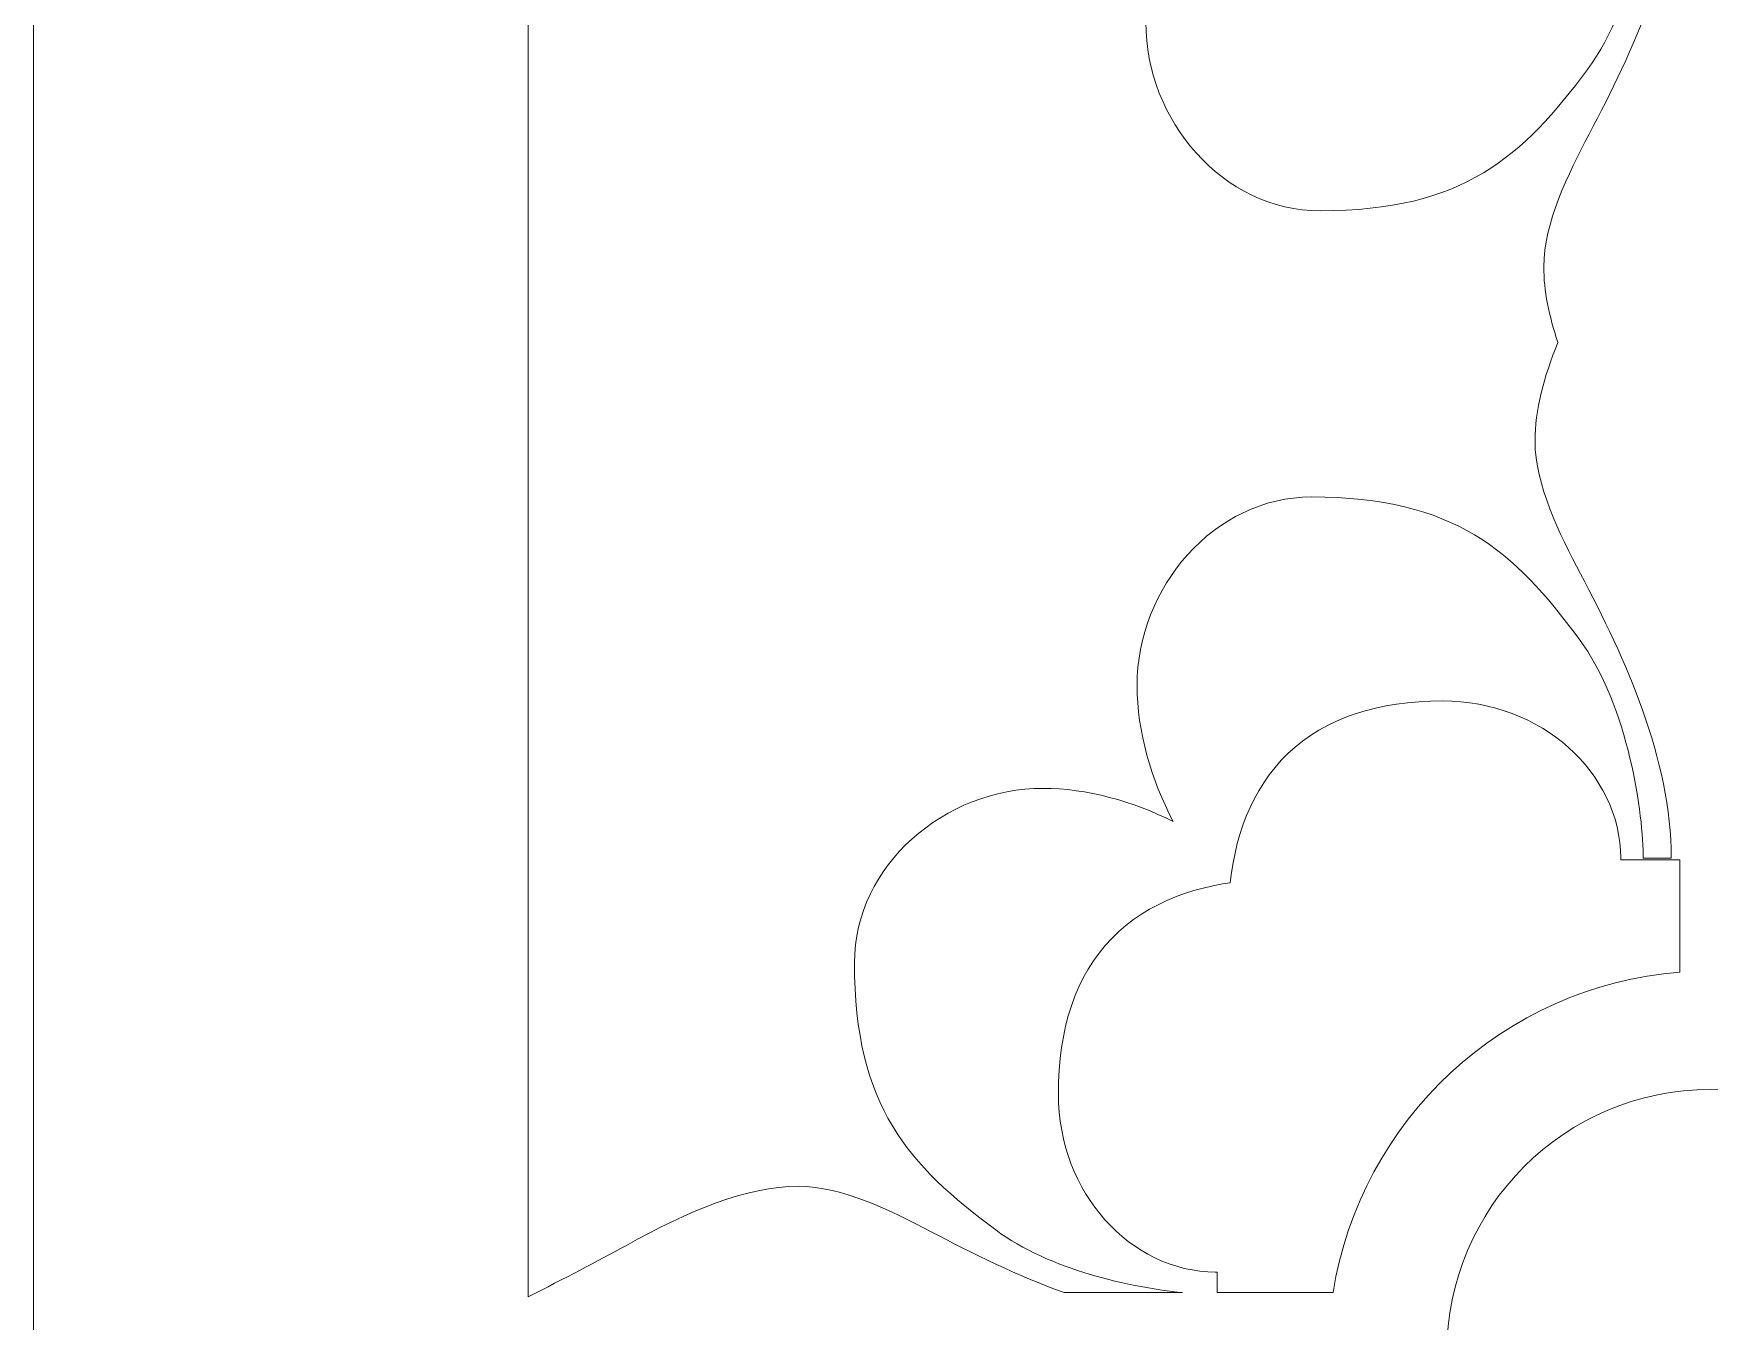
# Model space of a CAD drawing. Header units: centimetres. Extents: x -9.9 to 7.5, y -9.5 to 6.6.
# Drawn here: x -9.861 to -8.785, y -8.594 to -7.767 of the extents above; entities that cross this region are included whole.
import ezdxf

# ---------------------------------------------------------------- set-up
doc = ezdxf.new("R2010")
doc.units = ezdxf.units.CM
doc.header["$MEASUREMENT"] = 0
doc.layers.add('layer 1', color=7, linetype='Continuous')

msp = doc.modelspace()

# ---------------------------------------------------------------- linework, layer by layer
at = {"layer": 'layer 1', "color": 177, "lineweight": 9}
for points, knots in [([(-9.86086, -9.47414), (-9.86086, -9.47414), (-9.86086, 6.55374), (-9.86086, 6.55374), (-9.86086, 6.55374), (-9.86086, 6.55374), (-1.55598, 6.55374), (-1.55598, 6.55374), (-1.55598, 6.55374), (-1.55598, 6.55374), (-1.55598, -9.47414), (-1.55598, -9.47414), (-1.55598, -9.47414), (-1.55598, -9.47414), (-9.86086, -9.47414), (-9.86086, -9.47414)], [0, 0, 0, 0, 0.2, 0.2, 0.2, 0.2, 0.4, 0.4, 0.4, 0.4, 0.6, 0.6, 0.6, 0.6, 1, 1, 1, 1]), ([(-8.88262, -7.9654), (-8.88839, -7.9485), (-8.89172, -7.93232), (-8.89172, -7.91684), (-8.89172, -7.91684), (-8.89172, -7.88884), (-8.87605, -7.85747), (-8.86259, -7.83171), (-8.86259, -7.83171), (-8.83405, -7.77794), (-8.80554, -7.71559), (-8.80439, -7.65303), (-8.80439, -7.65303), (-8.80439, -7.65303), (-8.80439, -7.64913), (-8.80439, -7.64913), (-8.80439, -7.64913), (-8.80439, -7.64913), (-8.82227, -7.64913), (-8.82227, -7.64913), (-8.82227, -7.64913), (-8.82227, -7.67602), (-8.83123, -7.74659), (-8.86372, -7.79026), (-8.86372, -7.79026), (-8.90516, -7.84628), (-8.94323, -7.88099), (-9.0351, -7.88099), (-9.0351, -7.88099), (-9.09783, -7.88099), (-9.1471, -7.82276), (-9.1471, -7.76002), (-9.1471, -7.76002), (-9.1471, -7.73163), (-9.13884, -7.70233), (-9.12575, -7.67637), (-9.12575, -7.67637), (-9.15261, -7.69056), (-9.18336, -7.69963), (-9.2131, -7.69963), (-9.2131, -7.69963), (-9.27584, -7.69963), (-9.33407, -7.65035), (-9.33407, -7.58762), (-9.33407, -7.58762), (-9.33407, -7.49575), (-9.29936, -7.45769), (-9.24334, -7.41624), (-9.24334, -7.41624), (-9.19967, -7.38376), (-9.1291, -7.37479), (-9.10221, -7.37479), (-9.10221, -7.37479), (-9.10221, -7.37479), (-9.10221, -7.35687), (-9.10221, -7.35687), (-9.10221, -7.35687), (-9.16607, -7.35687), (-9.2299, -7.38599), (-9.28478, -7.41512), (-9.28478, -7.41512), (-9.31055, -7.42857), (-9.34191, -7.44424), (-9.36992, -7.44424), (-9.36992, -7.44424), (-9.40353, -7.44424), (-9.44049, -7.42857), (-9.4808, -7.40615), (-9.4808, -7.40615), (-9.49863, -7.39648), (-9.5204, -7.38495), (-9.54347, -7.37335), (-9.54347, -7.37335), (-9.54347, -7.37335), (-9.54347, -8.57788), (-9.54347, -8.57788), (-9.54347, -8.57788), (-9.5204, -8.56628), (-9.49863, -8.55475), (-9.4808, -8.54507), (-9.4808, -8.54507), (-9.44049, -8.52265), (-9.40353, -8.50698), (-9.36992, -8.50698), (-9.36992, -8.50698), (-9.34191, -8.50698), (-9.31055, -8.52265), (-9.28478, -8.53611), (-9.28478, -8.53611), (-9.25815, -8.55025), (-9.2294, -8.56438), (-9.19956, -8.57519), (-9.19956, -8.57519), (-9.19956, -8.57519), (-9.12355, -8.57519), (-9.12355, -8.57519), (-9.12355, -8.57519), (-9.15681, -8.57179), (-9.20859, -8.56083), (-9.24334, -8.53498), (-9.24334, -8.53498), (-9.29936, -8.49354), (-9.33407, -8.45547), (-9.33407, -8.3636), (-9.33407, -8.3636), (-9.33407, -8.30087), (-9.27584, -8.25159), (-9.2131, -8.25159), (-9.2131, -8.25159), (-9.18471, -8.25159), (-9.1554, -8.25986), (-9.12944, -8.27295), (-9.12944, -8.27295), (-9.14363, -8.24609), (-9.1527, -8.21534), (-9.1527, -8.1856), (-9.1527, -8.1856), (-9.1527, -8.12286), (-9.10343, -8.06463), (-9.0407, -8.06463), (-9.0407, -8.06463), (-8.94883, -8.06463), (-8.91076, -8.09934), (-8.86932, -8.15536), (-8.86932, -8.15536), (-8.83683, -8.19903), (-8.82787, -8.2696), (-8.82787, -8.29649), (-8.82787, -8.29649), (-8.82787, -8.29649), (-8.80995, -8.29649), (-8.80995, -8.29649), (-8.80995, -8.29649), (-8.80995, -8.23263), (-8.83907, -8.1688), (-8.8682, -8.11391), (-8.8682, -8.11391), (-8.88165, -8.08815), (-8.89732, -8.05678), (-8.89732, -8.02878), (-8.89732, -8.02878), (-8.89732, -8.00883), (-8.8918, -7.9877), (-8.88262, -7.9654)], [0, 0, 0, 0, 0.027027, 0.027027, 0.027027, 0.027027, 0.0540541, 0.0540541, 0.0540541, 0.0540541, 0.0810811, 0.0810811, 0.0810811, 0.0810811, 0.1081081, 0.1081081, 0.1081081, 0.1081081, 0.1351351, 0.1351351, 0.1351351, 0.1351351, 0.1621622, 0.1621622, 0.1621622, 0.1621622, 0.1891892, 0.1891892, 0.1891892, 0.1891892, 0.2162162, 0.2162162, 0.2162162, 0.2162162, 0.2432432, 0.2432432, 0.2432432, 0.2432432, 0.2702703, 0.2702703, 0.2702703, 0.2702703, 0.2972973, 0.2972973, 0.2972973, 0.2972973, 0.3243243, 0.3243243, 0.3243243, 0.3243243, 0.3513514, 0.3513514, 0.3513514, 0.3513514, 0.3783784, 0.3783784, 0.3783784, 0.3783784, 0.4054054, 0.4054054, 0.4054054, 0.4054054, 0.4324324, 0.4324324, 0.4324324, 0.4324324, 0.4594595, 0.4594595, 0.4594595, 0.4594595, 0.4864865, 0.4864865, 0.4864865, 0.4864865, 0.5135135, 0.5135135, 0.5135135, 0.5135135, 0.5405405, 0.5405405, 0.5405405, 0.5405405, 0.5675676, 0.5675676, 0.5675676, 0.5675676, 0.5945946, 0.5945946, 0.5945946, 0.5945946, 0.6216216, 0.6216216, 0.6216216, 0.6216216, 0.6486486, 0.6486486, 0.6486486, 0.6486486, 0.6756757, 0.6756757, 0.6756757, 0.6756757, 0.7027027, 0.7027027, 0.7027027, 0.7027027, 0.7297297, 0.7297297, 0.7297297, 0.7297297, 0.7567568, 0.7567568, 0.7567568, 0.7567568, 0.7837838, 0.7837838, 0.7837838, 0.7837838, 0.8108108, 0.8108108, 0.8108108, 0.8108108, 0.8378378, 0.8378378, 0.8378378, 0.8378378, 0.8648649, 0.8648649, 0.8648649, 0.8648649, 0.8918919, 0.8918919, 0.8918919, 0.8918919, 0.9189189, 0.9189189, 0.9189189, 0.9189189, 0.9459459, 0.9459459, 0.9459459, 0.9459459, 1, 1, 1, 1]), ([(-9.10123, -8.57519), (-9.10123, -8.57519), (-9.02692, -8.57519), (-9.02692, -8.57519), (-9.02692, -8.57519), (-9.00933, -8.46451), (-8.9177, -8.37848), (-8.80439, -8.3695), (-8.80439, -8.3695), (-8.80439, -8.3695), (-8.80439, -8.29747), (-8.80439, -8.29747), (-8.80439, -8.29747), (-8.80439, -8.29747), (-8.84231, -8.29747), (-8.84231, -8.29747), (-8.84231, -8.29747), (-8.84231, -8.29747), (-8.84231, -8.2961), (-8.84231, -8.2961), (-8.84231, -8.2961), (-8.84231, -8.2961), (-8.84245, -8.29137), (-8.84245, -8.29137), (-8.84245, -8.29137), (-8.84245, -8.29137), (-8.84291, -8.28629), (-8.84291, -8.28629), (-8.84291, -8.28629), (-8.84291, -8.28629), (-8.84366, -8.28127), (-8.84366, -8.28127), (-8.84366, -8.28127), (-8.84366, -8.28127), (-8.84469, -8.27632), (-8.84469, -8.27632), (-8.84469, -8.27632), (-8.84469, -8.27632), (-8.846, -8.27145), (-8.846, -8.27145), (-8.846, -8.27145), (-8.846, -8.27145), (-8.84757, -8.26667), (-8.84757, -8.26667), (-8.84757, -8.26667), (-8.84757, -8.26667), (-8.8494, -8.26199), (-8.8494, -8.26199), (-8.8494, -8.26199), (-8.8494, -8.26199), (-8.85146, -8.25741), (-8.85146, -8.25741), (-8.85146, -8.25741), (-8.85146, -8.25741), (-8.85377, -8.25294), (-8.85377, -8.25294), (-8.85377, -8.25294), (-8.85377, -8.25294), (-8.8563, -8.2486), (-8.8563, -8.2486), (-8.8563, -8.2486), (-8.8563, -8.2486), (-8.85905, -8.24439), (-8.85905, -8.24439), (-8.85905, -8.24439), (-8.85905, -8.24439), (-8.86202, -8.2403), (-8.86202, -8.2403), (-8.86202, -8.2403), (-8.86202, -8.2403), (-8.86519, -8.23634), (-8.86519, -8.23634), (-8.86519, -8.23634), (-8.86519, -8.23634), (-8.86856, -8.23253), (-8.86856, -8.23253), (-8.86856, -8.23253), (-8.86856, -8.23253), (-8.87212, -8.22887), (-8.87212, -8.22887), (-8.87212, -8.22887), (-8.87212, -8.22887), (-8.87587, -8.22536), (-8.87587, -8.22536), (-8.87587, -8.22536), (-8.87587, -8.22536), (-8.8798, -8.22201), (-8.8798, -8.22201), (-8.8798, -8.22201), (-8.8798, -8.22201), (-8.88391, -8.21883), (-8.88391, -8.21883), (-8.88391, -8.21883), (-8.88391, -8.21883), (-8.88819, -8.21582), (-8.88819, -8.21582), (-8.88819, -8.21582), (-8.88819, -8.21582), (-8.89263, -8.21299), (-8.89263, -8.21299), (-8.89263, -8.21299), (-8.89263, -8.21299), (-8.89723, -8.21034), (-8.89723, -8.21034), (-8.89723, -8.21034), (-8.89723, -8.21034), (-8.90198, -8.20789), (-8.90198, -8.20789), (-8.90198, -8.20789), (-8.90198, -8.20789), (-8.90689, -8.20564), (-8.90689, -8.20564), (-8.90689, -8.20564), (-8.90689, -8.20564), (-8.91194, -8.20359), (-8.91194, -8.20359), (-8.91194, -8.20359), (-8.91194, -8.20359), (-8.91713, -8.20176), (-8.91713, -8.20176), (-8.91713, -8.20176), (-8.91713, -8.20176), (-8.92244, -8.20015), (-8.92244, -8.20015), (-8.92244, -8.20015), (-8.92244, -8.20015), (-8.92787, -8.19877), (-8.92787, -8.19877), (-8.92787, -8.19877), (-8.92787, -8.19877), (-8.93343, -8.19762), (-8.93343, -8.19762), (-8.93343, -8.19762), (-8.93343, -8.19762), (-8.9391, -8.19672), (-8.9391, -8.19672), (-8.9391, -8.19672), (-8.9391, -8.19672), (-8.94487, -8.19607), (-8.94487, -8.19607), (-8.94487, -8.19607), (-8.94487, -8.19607), (-8.95073, -8.19567), (-8.95073, -8.19567), (-8.95073, -8.19567), (-8.95073, -8.19567), (-8.95659, -8.19554), (-8.95659, -8.19554), (-8.95659, -8.19554), (-8.95659, -8.19554), (-8.96434, -8.19566), (-8.96434, -8.19566), (-8.96434, -8.19566), (-8.96434, -8.19566), (-8.9718, -8.19604), (-8.9718, -8.19604), (-8.9718, -8.19604), (-8.9718, -8.19604), (-8.97907, -8.19666), (-8.97907, -8.19666), (-8.97907, -8.19666), (-8.97907, -8.19666), (-8.98616, -8.19754), (-8.98616, -8.19754), (-8.98616, -8.19754), (-8.98616, -8.19754), (-8.99306, -8.19868), (-8.99306, -8.19868), (-8.99306, -8.19868), (-8.99306, -8.19868), (-8.99978, -8.20008), (-8.99978, -8.20008), (-8.99978, -8.20008), (-8.99978, -8.20008), (-9.00631, -8.20175), (-9.00631, -8.20175), (-9.00631, -8.20175), (-9.00631, -8.20175), (-9.01266, -8.2037), (-9.01266, -8.2037), (-9.01266, -8.2037), (-9.01266, -8.2037), (-9.01882, -8.20592), (-9.01882, -8.20592), (-9.01882, -8.20592), (-9.01882, -8.20592), (-9.02478, -8.20842), (-9.02478, -8.20842), (-9.02478, -8.20842), (-9.02478, -8.20842), (-9.03053, -8.2112), (-9.03053, -8.2112), (-9.03053, -8.2112), (-9.03053, -8.2112), (-9.03607, -8.21427), (-9.03607, -8.21427), (-9.03607, -8.21427), (-9.03607, -8.21427), (-9.04138, -8.21761), (-9.04138, -8.21761), (-9.04138, -8.21761), (-9.04138, -8.21761), (-9.04646, -8.22122), (-9.04646, -8.22122), (-9.04646, -8.22122), (-9.04646, -8.22122), (-9.05128, -8.22509), (-9.05128, -8.22509), (-9.05128, -8.22509), (-9.05128, -8.22509), (-9.05585, -8.22921), (-9.05585, -8.22921), (-9.05585, -8.22921), (-9.05585, -8.22921), (-9.06016, -8.23358), (-9.06016, -8.23358), (-9.06016, -8.23358), (-9.06016, -8.23358), (-9.06419, -8.23817), (-9.06419, -8.23817), (-9.06419, -8.23817), (-9.06419, -8.23817), (-9.06794, -8.24297), (-9.06794, -8.24297), (-9.06794, -8.24297), (-9.06794, -8.24297), (-9.07142, -8.24795), (-9.07142, -8.24795), (-9.07142, -8.24795), (-9.07142, -8.24795), (-9.07462, -8.25312), (-9.07462, -8.25312), (-9.07462, -8.25312), (-9.07462, -8.25312), (-9.07755, -8.25844), (-9.07755, -8.25844), (-9.07755, -8.25844), (-9.07755, -8.25844), (-9.08021, -8.26392), (-9.08021, -8.26392), (-9.08021, -8.26392), (-9.08021, -8.26392), (-9.08261, -8.26952), (-9.08261, -8.26952), (-9.08261, -8.26952), (-9.08261, -8.26952), (-9.08477, -8.27526), (-9.08477, -8.27526), (-9.08477, -8.27526), (-9.08477, -8.27526), (-9.08668, -8.28112), (-9.08668, -8.28112), (-9.08668, -8.28112), (-9.08668, -8.28112), (-9.08837, -8.28709), (-9.08837, -8.28709), (-9.08837, -8.28709), (-9.08837, -8.28709), (-9.08983, -8.29316), (-9.08983, -8.29316), (-9.08983, -8.29316), (-9.08983, -8.29316), (-9.09108, -8.29935), (-9.09108, -8.29935), (-9.09108, -8.29935), (-9.09108, -8.29935), (-9.09213, -8.30563), (-9.09213, -8.30563), (-9.09213, -8.30563), (-9.09213, -8.30563), (-9.09298, -8.31202), (-9.09298, -8.31202), (-9.09298, -8.31202), (-9.09298, -8.31202), (-9.093, -8.3122), (-9.093, -8.3122), (-9.093, -8.3122), (-9.093, -8.3122), (-9.09781, -8.31296), (-9.09781, -8.31296), (-9.09781, -8.31296), (-9.09781, -8.31296), (-9.10407, -8.31417), (-9.10407, -8.31417), (-9.10407, -8.31417), (-9.10407, -8.31417), (-9.11022, -8.3156), (-9.11022, -8.3156), (-9.11022, -8.3156), (-9.11022, -8.3156), (-9.11627, -8.31724), (-9.11627, -8.31724), (-9.11627, -8.31724), (-9.11627, -8.31724), (-9.1222, -8.31912), (-9.1222, -8.31912), (-9.1222, -8.31912), (-9.1222, -8.31912), (-9.12801, -8.32124), (-9.12801, -8.32124), (-9.12801, -8.32124), (-9.12801, -8.32124), (-9.1337, -8.32362), (-9.1337, -8.32362), (-9.1337, -8.32362), (-9.1337, -8.32362), (-9.13924, -8.32625), (-9.13924, -8.32625), (-9.13924, -8.32625), (-9.13924, -8.32625), (-9.14464, -8.32915), (-9.14464, -8.32915), (-9.14464, -8.32915), (-9.14464, -8.32915), (-9.14988, -8.33233), (-9.14988, -8.33233), (-9.14988, -8.33233), (-9.14988, -8.33233), (-9.15494, -8.33579), (-9.15494, -8.33579), (-9.15494, -8.33579), (-9.15494, -8.33579), (-9.15981, -8.33953), (-9.15981, -8.33953), (-9.15981, -8.33953), (-9.15981, -8.33953), (-9.16447, -8.34355), (-9.16447, -8.34355), (-9.16447, -8.34355), (-9.16447, -8.34355), (-9.1689, -8.34785), (-9.1689, -8.34785), (-9.1689, -8.34785), (-9.1689, -8.34785), (-9.17309, -8.35242), (-9.17309, -8.35242), (-9.17309, -8.35242), (-9.17309, -8.35242), (-9.17703, -8.35726), (-9.17703, -8.35726), (-9.17703, -8.35726), (-9.17703, -8.35726), (-9.18071, -8.36235), (-9.18071, -8.36235), (-9.18071, -8.36235), (-9.18071, -8.36235), (-9.18411, -8.36768), (-9.18411, -8.36768), (-9.18411, -8.36768), (-9.18411, -8.36768), (-9.18722, -8.37324), (-9.18722, -8.37324), (-9.18722, -8.37324), (-9.18722, -8.37324), (-9.19005, -8.37903), (-9.19005, -8.37903), (-9.19005, -8.37903), (-9.19005, -8.37903), (-9.1926, -8.38502), (-9.1926, -8.38502), (-9.1926, -8.38502), (-9.1926, -8.38502), (-9.19486, -8.39121), (-9.19486, -8.39121), (-9.19486, -8.39121), (-9.19486, -8.39121), (-9.19684, -8.3976), (-9.19684, -8.3976), (-9.19684, -8.3976), (-9.19684, -8.3976), (-9.19854, -8.40418), (-9.19854, -8.40418), (-9.19854, -8.40418), (-9.19854, -8.40418), (-9.19997, -8.41095), (-9.19997, -8.41095), (-9.19997, -8.41095), (-9.19997, -8.41095), (-9.20113, -8.4179), (-9.20113, -8.4179), (-9.20113, -8.4179), (-9.20113, -8.4179), (-9.20202, -8.42504), (-9.20202, -8.42504), (-9.20202, -8.42504), (-9.20202, -8.42504), (-9.20266, -8.43237), (-9.20266, -8.43237), (-9.20266, -8.43237), (-9.20266, -8.43237), (-9.20303, -8.4399), (-9.20303, -8.4399), (-9.20303, -8.4399), (-9.20303, -8.4399), (-9.20316, -8.4477), (-9.20316, -8.4477), (-9.20316, -8.4477), (-9.20316, -8.4477), (-9.20303, -8.45357), (-9.20303, -8.45357), (-9.20303, -8.45357), (-9.20303, -8.45357), (-9.20263, -8.45943), (-9.20263, -8.45943), (-9.20263, -8.45943), (-9.20263, -8.45943), (-9.20198, -8.4652), (-9.20198, -8.4652), (-9.20198, -8.4652), (-9.20198, -8.4652), (-9.20108, -8.47086), (-9.20108, -8.47086), (-9.20108, -8.47086), (-9.20108, -8.47086), (-9.19994, -8.47642), (-9.19994, -8.47642), (-9.19994, -8.47642), (-9.19994, -8.47642), (-9.19855, -8.48186), (-9.19855, -8.48186), (-9.19855, -8.48186), (-9.19855, -8.48186), (-9.19694, -8.48718), (-9.19694, -8.48718), (-9.19694, -8.48718), (-9.19694, -8.48718), (-9.19511, -8.49236), (-9.19511, -8.49236), (-9.19511, -8.49236), (-9.19511, -8.49236), (-9.19307, -8.49741), (-9.19307, -8.49741), (-9.19307, -8.49741), (-9.19307, -8.49741), (-9.19081, -8.50231), (-9.19081, -8.50231), (-9.19081, -8.50231), (-9.19081, -8.50231), (-9.18836, -8.50707), (-9.18836, -8.50707), (-9.18836, -8.50707), (-9.18836, -8.50707), (-9.18572, -8.51167), (-9.18572, -8.51167), (-9.18572, -8.51167), (-9.18572, -8.51167), (-9.18288, -8.51612), (-9.18288, -8.51612), (-9.18288, -8.51612), (-9.18288, -8.51612), (-9.17987, -8.5204), (-9.17987, -8.5204), (-9.17987, -8.5204), (-9.17987, -8.5204), (-9.17669, -8.52451), (-9.17669, -8.52451), (-9.17669, -8.52451), (-9.17669, -8.52451), (-9.17334, -8.52843), (-9.17334, -8.52843), (-9.17334, -8.52843), (-9.17334, -8.52843), (-9.16984, -8.53218), (-9.16984, -8.53218), (-9.16984, -8.53218), (-9.16984, -8.53218), (-9.16617, -8.53575), (-9.16617, -8.53575), (-9.16617, -8.53575), (-9.16617, -8.53575), (-9.16236, -8.53912), (-9.16236, -8.53912), (-9.16236, -8.53912), (-9.16236, -8.53912), (-9.15841, -8.54229), (-9.15841, -8.54229), (-9.15841, -8.54229), (-9.15841, -8.54229), (-9.15432, -8.54525), (-9.15432, -8.54525), (-9.15432, -8.54525), (-9.15432, -8.54525), (-9.1501, -8.54801), (-9.1501, -8.54801), (-9.1501, -8.54801), (-9.1501, -8.54801), (-9.14575, -8.55054), (-9.14575, -8.55054), (-9.14575, -8.55054), (-9.14575, -8.55054), (-9.14129, -8.55284), (-9.14129, -8.55284), (-9.14129, -8.55284), (-9.14129, -8.55284), (-9.13672, -8.55491), (-9.13672, -8.55491), (-9.13672, -8.55491), (-9.13672, -8.55491), (-9.13204, -8.55674), (-9.13204, -8.55674), (-9.13204, -8.55674), (-9.13204, -8.55674), (-9.12725, -8.55831), (-9.12725, -8.55831), (-9.12725, -8.55831), (-9.12725, -8.55831), (-9.12238, -8.55962), (-9.12238, -8.55962), (-9.12238, -8.55962), (-9.12238, -8.55962), (-9.11743, -8.56065), (-9.11743, -8.56065), (-9.11743, -8.56065), (-9.11743, -8.56065), (-9.1124, -8.5614), (-9.1124, -8.5614), (-9.1124, -8.5614), (-9.1124, -8.5614), (-9.10733, -8.56186), (-9.10733, -8.56186), (-9.10733, -8.56186), (-9.10733, -8.56186), (-9.10259, -8.562), (-9.10259, -8.562), (-9.10259, -8.562), (-9.10259, -8.562), (-9.10123, -8.562), (-9.10123, -8.562), (-9.10123, -8.562), (-9.10123, -8.562), (-9.10123, -8.57519), (-9.10123, -8.57519)], [0, 0, 0, 0, 0.0074627, 0.0074627, 0.0074627, 0.0074627, 0.0149254, 0.0149254, 0.0149254, 0.0149254, 0.0223881, 0.0223881, 0.0223881, 0.0223881, 0.0298507, 0.0298507, 0.0298507, 0.0298507, 0.0373134, 0.0373134, 0.0373134, 0.0373134, 0.0447761, 0.0447761, 0.0447761, 0.0447761, 0.0522388, 0.0522388, 0.0522388, 0.0522388, 0.0597015, 0.0597015, 0.0597015, 0.0597015, 0.0671642, 0.0671642, 0.0671642, 0.0671642, 0.0746269, 0.0746269, 0.0746269, 0.0746269, 0.0820896, 0.0820896, 0.0820896, 0.0820896, 0.0895522, 0.0895522, 0.0895522, 0.0895522, 0.0970149, 0.0970149, 0.0970149, 0.0970149, 0.1044776, 0.1044776, 0.1044776, 0.1044776, 0.1119403, 0.1119403, 0.1119403, 0.1119403, 0.119403, 0.119403, 0.119403, 0.119403, 0.1268657, 0.1268657, 0.1268657, 0.1268657, 0.1343284, 0.1343284, 0.1343284, 0.1343284, 0.141791, 0.141791, 0.141791, 0.141791, 0.1492537, 0.1492537, 0.1492537, 0.1492537, 0.1567164, 0.1567164, 0.1567164, 0.1567164, 0.1641791, 0.1641791, 0.1641791, 0.1641791, 0.1716418, 0.1716418, 0.1716418, 0.1716418, 0.1791045, 0.1791045, 0.1791045, 0.1791045, 0.1865672, 0.1865672, 0.1865672, 0.1865672, 0.1940299, 0.1940299, 0.1940299, 0.1940299, 0.2014925, 0.2014925, 0.2014925, 0.2014925, 0.2089552, 0.2089552, 0.2089552, 0.2089552, 0.2164179, 0.2164179, 0.2164179, 0.2164179, 0.2238806, 0.2238806, 0.2238806, 0.2238806, 0.2313433, 0.2313433, 0.2313433, 0.2313433, 0.238806, 0.238806, 0.238806, 0.238806, 0.2462687, 0.2462687, 0.2462687, 0.2462687, 0.2537313, 0.2537313, 0.2537313, 0.2537313, 0.261194, 0.261194, 0.261194, 0.261194, 0.2686567, 0.2686567, 0.2686567, 0.2686567, 0.2761194, 0.2761194, 0.2761194, 0.2761194, 0.2835821, 0.2835821, 0.2835821, 0.2835821, 0.2910448, 0.2910448, 0.2910448, 0.2910448, 0.2985075, 0.2985075, 0.2985075, 0.2985075, 0.3059701, 0.3059701, 0.3059701, 0.3059701, 0.3134328, 0.3134328, 0.3134328, 0.3134328, 0.3208955, 0.3208955, 0.3208955, 0.3208955, 0.3283582, 0.3283582, 0.3283582, 0.3283582, 0.3358209, 0.3358209, 0.3358209, 0.3358209, 0.3432836, 0.3432836, 0.3432836, 0.3432836, 0.3507463, 0.3507463, 0.3507463, 0.3507463, 0.358209, 0.358209, 0.358209, 0.358209, 0.3656716, 0.3656716, 0.3656716, 0.3656716, 0.3731343, 0.3731343, 0.3731343, 0.3731343, 0.380597, 0.380597, 0.380597, 0.380597, 0.3880597, 0.3880597, 0.3880597, 0.3880597, 0.3955224, 0.3955224, 0.3955224, 0.3955224, 0.4029851, 0.4029851, 0.4029851, 0.4029851, 0.4104478, 0.4104478, 0.4104478, 0.4104478, 0.4179104, 0.4179104, 0.4179104, 0.4179104, 0.4253731, 0.4253731, 0.4253731, 0.4253731, 0.4328358, 0.4328358, 0.4328358, 0.4328358, 0.4402985, 0.4402985, 0.4402985, 0.4402985, 0.4477612, 0.4477612, 0.4477612, 0.4477612, 0.4552239, 0.4552239, 0.4552239, 0.4552239, 0.4626866, 0.4626866, 0.4626866, 0.4626866, 0.4701493, 0.4701493, 0.4701493, 0.4701493, 0.4776119, 0.4776119, 0.4776119, 0.4776119, 0.4850746, 0.4850746, 0.4850746, 0.4850746, 0.4925373, 0.4925373, 0.4925373, 0.4925373, 0.5, 0.5, 0.5, 0.5, 0.5074627, 0.5074627, 0.5074627, 0.5074627, 0.5149254, 0.5149254, 0.5149254, 0.5149254, 0.5223881, 0.5223881, 0.5223881, 0.5223881, 0.5298507, 0.5298507, 0.5298507, 0.5298507, 0.5373134, 0.5373134, 0.5373134, 0.5373134, 0.5447761, 0.5447761, 0.5447761, 0.5447761, 0.5522388, 0.5522388, 0.5522388, 0.5522388, 0.5597015, 0.5597015, 0.5597015, 0.5597015, 0.5671642, 0.5671642, 0.5671642, 0.5671642, 0.5746269, 0.5746269, 0.5746269, 0.5746269, 0.5820896, 0.5820896, 0.5820896, 0.5820896, 0.5895522, 0.5895522, 0.5895522, 0.5895522, 0.5970149, 0.5970149, 0.5970149, 0.5970149, 0.6044776, 0.6044776, 0.6044776, 0.6044776, 0.6119403, 0.6119403, 0.6119403, 0.6119403, 0.619403, 0.619403, 0.619403, 0.619403, 0.6268657, 0.6268657, 0.6268657, 0.6268657, 0.6343284, 0.6343284, 0.6343284, 0.6343284, 0.641791, 0.641791, 0.641791, 0.641791, 0.6492537, 0.6492537, 0.6492537, 0.6492537, 0.6567164, 0.6567164, 0.6567164, 0.6567164, 0.6641791, 0.6641791, 0.6641791, 0.6641791, 0.6716418, 0.6716418, 0.6716418, 0.6716418, 0.6791045, 0.6791045, 0.6791045, 0.6791045, 0.6865672, 0.6865672, 0.6865672, 0.6865672, 0.6940299, 0.6940299, 0.6940299, 0.6940299, 0.7014925, 0.7014925, 0.7014925, 0.7014925, 0.7089552, 0.7089552, 0.7089552, 0.7089552, 0.7164179, 0.7164179, 0.7164179, 0.7164179, 0.7238806, 0.7238806, 0.7238806, 0.7238806, 0.7313433, 0.7313433, 0.7313433, 0.7313433, 0.738806, 0.738806, 0.738806, 0.738806, 0.7462687, 0.7462687, 0.7462687, 0.7462687, 0.7537313, 0.7537313, 0.7537313, 0.7537313, 0.761194, 0.761194, 0.761194, 0.761194, 0.7686567, 0.7686567, 0.7686567, 0.7686567, 0.7761194, 0.7761194, 0.7761194, 0.7761194, 0.7835821, 0.7835821, 0.7835821, 0.7835821, 0.7910448, 0.7910448, 0.7910448, 0.7910448, 0.7985075, 0.7985075, 0.7985075, 0.7985075, 0.8059701, 0.8059701, 0.8059701, 0.8059701, 0.8134328, 0.8134328, 0.8134328, 0.8134328, 0.8208955, 0.8208955, 0.8208955, 0.8208955, 0.8283582, 0.8283582, 0.8283582, 0.8283582, 0.8358209, 0.8358209, 0.8358209, 0.8358209, 0.8432836, 0.8432836, 0.8432836, 0.8432836, 0.8507463, 0.8507463, 0.8507463, 0.8507463, 0.858209, 0.858209, 0.858209, 0.858209, 0.8656716, 0.8656716, 0.8656716, 0.8656716, 0.8731343, 0.8731343, 0.8731343, 0.8731343, 0.880597, 0.880597, 0.880597, 0.880597, 0.8880597, 0.8880597, 0.8880597, 0.8880597, 0.8955224, 0.8955224, 0.8955224, 0.8955224, 0.9029851, 0.9029851, 0.9029851, 0.9029851, 0.9104478, 0.9104478, 0.9104478, 0.9104478, 0.9179104, 0.9179104, 0.9179104, 0.9179104, 0.9253731, 0.9253731, 0.9253731, 0.9253731, 0.9328358, 0.9328358, 0.9328358, 0.9328358, 0.9402985, 0.9402985, 0.9402985, 0.9402985, 0.9477612, 0.9477612, 0.9477612, 0.9477612, 0.9552239, 0.9552239, 0.9552239, 0.9552239, 0.9626866, 0.9626866, 0.9626866, 0.9626866, 0.9701493, 0.9701493, 0.9701493, 0.9701493, 0.9776119, 0.9776119, 0.9776119, 0.9776119, 0.9850746, 0.9850746, 0.9850746, 0.9850746, 1, 1, 1, 1]), ([(-8.95391, -8.61395), (-8.95391, -8.52054), (-8.87816, -8.44479), (-8.78475, -8.44479), (-8.78475, -8.44479), (-8.69133, -8.44479), (-8.61558, -8.52054), (-8.61558, -8.61395), (-8.61558, -8.61395), (-8.61558, -8.70737), (-8.69133, -8.78312), (-8.78475, -8.78312), (-8.78475, -8.78312), (-8.87816, -8.78312), (-8.95391, -8.70737), (-8.95391, -8.61395)], [0, 0, 0, 0, 0.2, 0.2, 0.2, 0.2, 0.4, 0.4, 0.4, 0.4, 0.6, 0.6, 0.6, 0.6, 1, 1, 1, 1])]:
    msp.add_open_spline(points, degree=3, knots=knots, dxfattribs=at)

doc.saveas('drawing.dxf')
